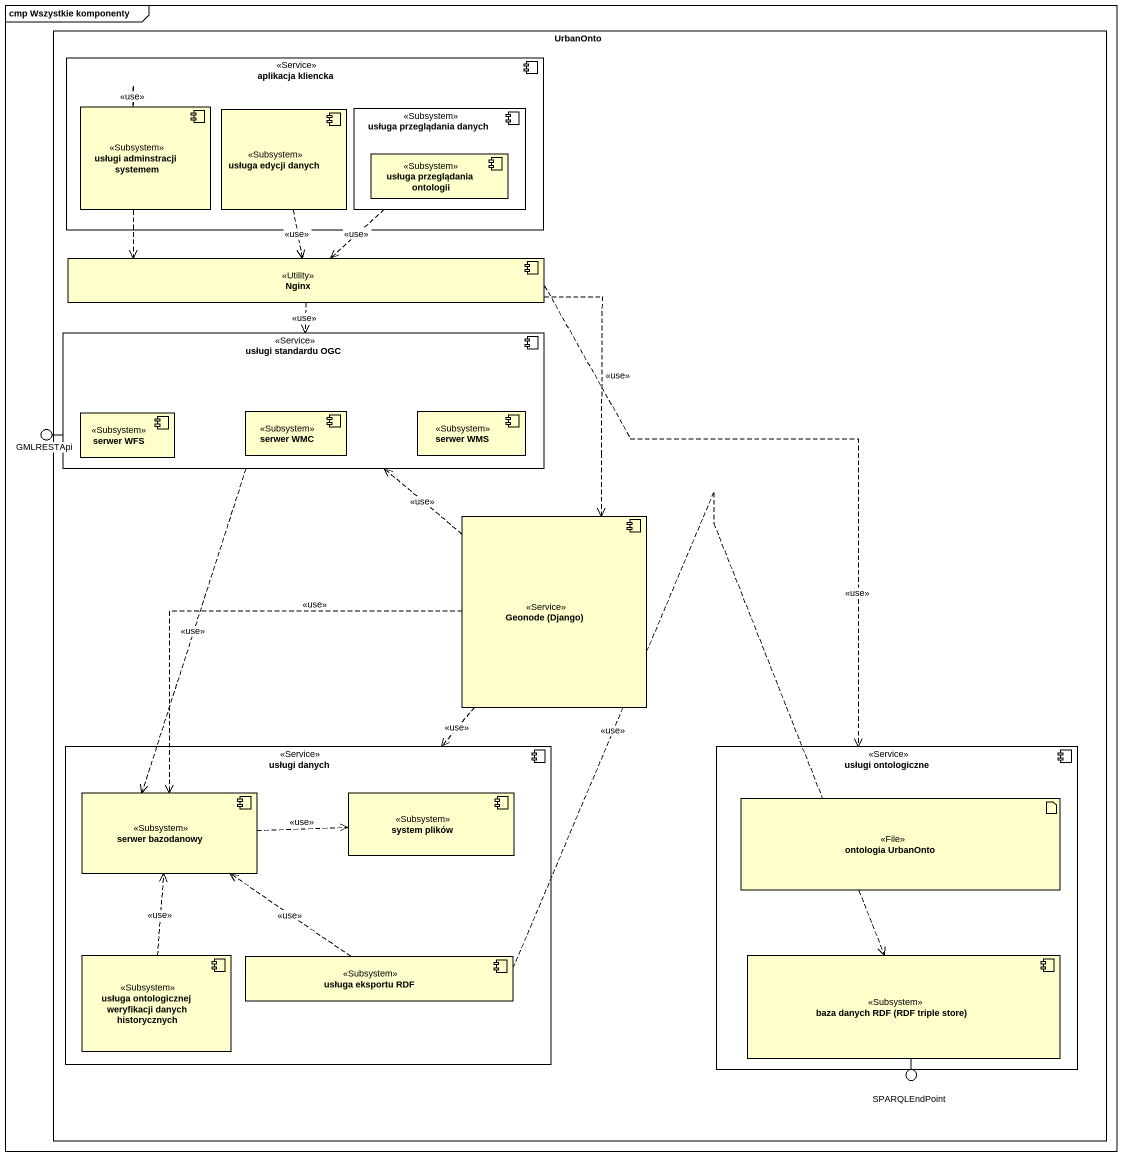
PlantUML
@startuml
mainframe cmp Wszystkie komponenty
rectangle UrbanOnto {
  component "aplikacja kliencka" as aplikacja_kliencka <<Service>> {
    component "usługi adminstracji systemem" as usługi_adminstracji_systemem <<Subsystem>>
    component "usługa edycji danych" as usługa_edycji_danych <<Subsystem>>
    component "usługa przeglądania danych" as usługa_przeglądania_danych <<Subsystem>> {
      component "usługa przeglądania ontologii" as usługa_przeglądania <<Subsystem>>
    }
  }
  component Nginx <<Utility>>
  component "usługi standardu OGC" as usługi_standardu_OGC <<Service>> {
    component "serwer WFS" as serwer_WFS <<Subsystem>>
    component "serwer WMC" as serwer_WMC <<Subsystem>>
    component "serwer WMS" as serwer_WMS <<Subsystem>>
  }
  component "Geonode (Django)" as Geonode_Django <<Service>>
  component "usługi danych" as usługi_danych <<Service>> {
    component "serwer bazodanowy" as serwer_bazodanowy <<Subsystem>>
    component "system plików" as system_plików <<Subsystem>>
    component "usługa ontologicznej weryfikacji danych historycznych" as usługa_ontologicznej <<Subsystem>>
    component "usługa eksportu RDF" as usługa_eksportu_RDF <<Subsystem>>
  }
  component "usługi ontologiczne" as usługi_ontologiczne <<Service>> {
    artifact "ontologia UrbanOnto" as ontologia_UrbanOnto <<File>>
    component "baza danych RDF (RDF triple store)" as baza_danych_RDF_RDF_triple <<Subsystem>>
  }
}
() GMLRESTApi
() SPARQLEndPoint
usługi_standardu_OGC -left- GMLRESTApi
baza_danych_RDF_RDF_triple -- SPARQLEndPoint
usługi_adminstracji_systemem ..> Nginx : <<use>>
usługa_edycji_danych ..> Nginx : <<use>>
usługa_przeglądania_danych ..> Nginx : <<use>>
Nginx ..> usługi_standardu_OGC : <<use>>
Nginx ..> Geonode_Django : <<use>>
Nginx ..> usługi_ontologiczne : <<use>>
usługi_standardu_OGC ..> serwer_bazodanowy : <<use>>
Geonode_Django .up.> usługi_standardu_OGC : <<use>>
Geonode_Django ..> usługi_danych : <<use>>
Geonode_Django .left.> serwer_bazodanowy : <<use>>
serwer_bazodanowy .right.> system_plików : <<use>>
usługa_ontologicznej .up.> serwer_bazodanowy : <<use>>
usługa_eksportu_RDF .up.> serwer_bazodanowy : <<use>>
usługa_eksportu_RDF .right.> baza_danych_RDF_RDF_triple : <<use>>
@enduml
